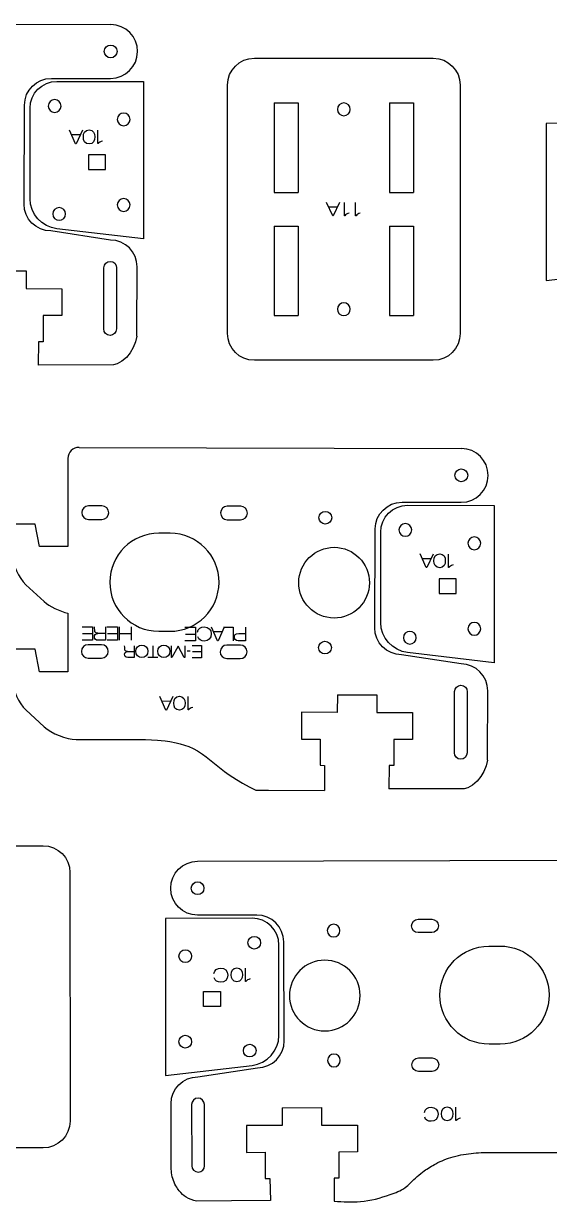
# Model space of a CAD drawing. Header units: millimetres. Extents: x -1146 to -38, y -868 to -122.
# Drawn here: x -590.1 to -472.6, y -437.9 to -174.6 of the extents above; entities that cross this region are included whole.
import ezdxf

# ---------------------------------------------------------------- set-up
doc = ezdxf.new("R2010")
doc.units = ezdxf.units.MM
doc.layers.add('CUTS', color=1, linetype='Continuous', true_color=0xff0000)
doc.layers.add('TEXT', color=5, linetype='Continuous', true_color=0x0000ff)

msp = doc.modelspace()

# ---------------------------------------------------------------- linework, layer by layer
at = {"layer": 'CUTS', "color": 1, "lineweight": 25, "true_color": 0xff0000}
for p, q in [((-656.1, -174.58), (-570.65, -174.81)), ((-538.57, -182.31), (-498.58, -182.31)), ((-492.58, -188.31), (-492.58, -243.8)), ((-534.18, -192.31), (-534.18, -212.31)), ((-534.18, -192.31), (-528.78, -192.31)), ((-528.78, -192.31), (-528.78, -212.31)), ((-508.38, -192.31), (-502.98, -192.31)), ((-508.38, -192.31), (-508.38, -212.31)), ((-502.98, -192.31), (-502.98, -212.31)), ((-534.18, -212.31), (-528.78, -212.31)), ((-508.38, -212.31), (-502.98, -212.31)), ((-534.18, -219.8), (-534.18, -239.8)), ((-534.18, -219.8), (-528.78, -219.8)), ((-528.78, -219.8), (-528.78, -239.8)), ((-508.38, -219.8), (-508.38, -239.8)), ((-508.38, -219.8), (-502.98, -219.8)), ((-502.98, -219.8), (-502.98, -239.8)), ((-598.37, -229.82), (-589.58, -229.83)), ((-589.58, -229.83), (-589.58, -233.79)), ((-589.58, -233.79), (-581.58, -233.82)), ((-581.58, -233.82), (-581.59, -239.81)), ((-581.59, -239.81), (-585.76, -239.8)), ((-585.76, -239.8), (-585.76, -245.64)), ((-534.18, -239.8), (-528.78, -239.8)), ((-508.38, -239.8), (-502.98, -239.8)), ((-564.86, -244.41), (-565.14, -245.69)), ((-564.86, -244.41), (-564.8, -243.56)), ((-586.81, -245.64), (-586.86, -250.86)), ((-585.76, -245.64), (-586.81, -245.64)), ((-565.64, -246.94), (-566.32, -248.12)), ((-565.14, -245.69), (-565.64, -246.94)), ((-568.15, -250), (-569.25, -250.6)), ((-567.17, -249.16), (-568.15, -250)), ((-566.32, -248.12), (-567.17, -249.16)), ((-570.04, -250.83), (-586.84, -250.86)), ((-569.25, -250.6), (-570.04, -250.83)), ((-577.75, -269.25), (-492.3, -269.49)), ((-520.02, -324.5), (-520.03, -328.44)), ((-520.02, -324.5), (-511.23, -324.51)), ((-511.23, -324.51), (-511.23, -328.47)), ((-528.03, -328.41), (-528.04, -334.41)), ((-520.03, -328.44), (-528.03, -328.41)), ((-511.23, -328.47), (-503.23, -328.5)), ((-503.23, -328.5), (-503.24, -334.49)), ((-528.04, -334.41), (-523.9, -334.42)), ((-523.9, -334.42), (-523.9, -340.26)), ((-578.39, -334.49), (-562.88, -334.51)), ((-562.88, -334.51), (-560.24, -334.63)), ((-560.24, -334.63), (-559.43, -334.69)), ((-559.43, -334.69), (-558.5, -334.79)), ((-558.5, -334.79), (-557.45, -334.94)), ((-557.45, -334.94), (-556.03, -335.21)), ((-556.03, -335.21), (-555.16, -335.43)), ((-555.16, -335.43), (-553.23, -336.07)), ((-553.23, -336.07), (-552.23, -336.53)), ((-552.23, -336.53), (-551.29, -337.03)), ((-551.29, -337.03), (-550.14, -337.77)), ((-503.24, -334.49), (-507.41, -334.47)), ((-507.41, -334.47), (-507.41, -340.32)), ((-550.14, -337.77), (-549.32, -338.38)), ((-549.32, -338.38), (-548.23, -339.24)), ((-548.23, -339.24), (-545.23, -341.64)), ((-486.51, -339.08), (-486.79, -340.36)), ((-486.51, -339.08), (-486.45, -338.24)), ((-545.23, -341.64), (-544.18, -342.41)), ((-523.9, -340.26), (-522.86, -340.28)), ((-522.86, -340.28), (-522.91, -345.9)), ((-508.46, -340.32), (-508.51, -345.54)), ((-507.41, -340.32), (-508.46, -340.32)), ((-487.29, -341.62), (-487.97, -342.8)), ((-486.79, -340.36), (-487.29, -341.62)), ((-544.18, -342.41), (-542.59, -343.47)), ((-542.59, -343.47), (-541.22, -344.28)), ((-541.22, -344.28), (-539.71, -345.1)), ((-489.8, -344.68), (-490.9, -345.27)), ((-488.82, -343.83), (-489.8, -344.68)), ((-487.97, -342.8), (-488.82, -343.83)), ((-539.71, -345.1), (-538.22, -345.82)), ((-538.22, -345.82), (-535.4, -345.84)), ((-535.4, -345.84), (-522.91, -345.9)), ((-491.69, -345.51), (-508.49, -345.54)), ((-490.9, -345.27), (-491.69, -345.51)), ((-625.76, -358.24), (-585.77, -358.24)), ((-551.28, -361.71), (-465.83, -361.48)), ((-579.77, -364.24), (-579.76, -419.73)), ((-532.36, -416.74), (-523.56, -416.71)), ((-532.35, -416.74), (-532.35, -420.69)), ((-523.56, -416.71), (-523.55, -420.66)), ((-532.35, -420.69), (-540.35, -420.72)), ((-540.35, -420.72), (-540.34, -426.72)), ((-523.55, -420.66), (-515.55, -420.63)), ((-515.55, -420.63), (-515.54, -426.63)), ((-540.34, -426.72), (-536.17, -426.7)), ((-536.17, -426.7), (-536.17, -432.55)), ((-515.54, -426.63), (-519.68, -426.65)), ((-519.68, -426.65), (-519.68, -432.5)), ((-485.72, -426.74), (-465.19, -426.72)), ((-557.11, -430.9), (-557.13, -430.47)), ((-536.17, -432.55), (-535.12, -432.54)), ((-535.12, -432.54), (-534.99, -437.5)), ((-520.72, -432.52), (-520.73, -437.62)), ((-519.68, -432.5), (-520.72, -432.52)), ((-543.69, -437.57), (-551.53, -437.61)), ((-534.99, -437.5), (-543.69, -437.57))]:
    msp.add_line(p, q, dxfattribs=at)
for points in [[(-583.92, -186.81), (-570.69, -186.82)], [(-582.7, -187.49), (-563.33, -187.55), (-563.33, -222.66), (-582.73, -220.42)], [(-544.57, -243.8), (-544.57, -188.31)], [(-590.04, -214.89), (-589.93, -192.79)], [(-588.69, -213.72), (-588.69, -193.5), (-588.69, -193.5)], [(-453.99, -196.83), (-473.36, -196.89), (-473.36, -232), (-453.96, -229.76)], [(-571.82, -204.63), (-571.82, -203.91), (-575.62, -203.91), (-575.62, -207.21), (-571.82, -207.21), (-571.82, -204.63), (-571.82, -204.63)], [(-570.74, -222.93), (-584.05, -220.9)], [(-564.8, -243.56), (-564.76, -228.95)], [(-572.23, -242.8), (-572.2, -229.13)], [(-569.35, -229.14), (-569.38, -242.8), (-569.38, -242.8)], [(-498.58, -249.8), (-538.57, -249.8)], [(-580.22, -271.72), (-580.22, -291.42), (-586.55, -291.42), (-587.54, -286.4), (-592.54, -286.39), (-592.56, -293.23)], [(-505.57, -281.49), (-492.34, -281.5)], [(-572.62, -282.33), (-575.63, -282.32), (-575.63, -282.32)], [(-541.62, -282.41), (-544.63, -282.41), (-544.63, -282.41)], [(-504.35, -282.17), (-484.97, -282.23), (-484.97, -317.34), (-504.38, -315.09)], [(-575.63, -285.32), (-572.62, -285.33)], [(-544.63, -285.41), (-541.63, -285.41)], [(-557.39, -288.42), (-559.89, -288.42), (-559.89, -288.42)], [(-511.68, -309.56), (-511.58, -287.47)], [(-510.34, -308.4), (-510.34, -288.18), (-510.34, -288.18)], [(-589.63, -299.94), (-585.54, -303.7)], [(-493.46, -299.31), (-493.46, -298.59), (-497.26, -298.59), (-497.26, -301.89), (-493.46, -301.89), (-493.46, -299.31), (-493.46, -299.31)], [(-580.23, -306.3), (-580.22, -306.29), (-580.22, -319.37), (-586.55, -319.37), (-587.54, -314.35), (-592.54, -314.33), (-592.56, -321.18)], [(-559.95, -310.32), (-557.45, -310.32)], [(-572.7, -313.33), (-575.71, -313.32), (-575.71, -313.32)], [(-541.7, -313.42), (-544.71, -313.41), (-544.71, -313.41)], [(-492.39, -317.61), (-505.7, -315.58)], [(-575.72, -316.32), (-572.71, -316.33)], [(-544.72, -316.41), (-541.71, -316.42)], [(-493.88, -337.47), (-493.84, -323.81)], [(-490.99, -323.82), (-491.03, -337.48), (-491.03, -337.48)], [(-486.45, -338.24), (-486.41, -323.63)], [(-589.63, -327.88), (-585.54, -331.64)], [(-538.01, -373.71), (-551.24, -373.73)], [(-539.08, -374.4), (-558.45, -374.45), (-558.45, -409.57), (-539.05, -407.32)], [(-501.96, -374.64), (-498.95, -374.63), (-498.95, -374.63)], [(-498.94, -377.63), (-501.95, -377.64)], [(-533.09, -400.63), (-533.09, -380.41), (-533.09, -380.41)], [(-533.09, -400.63), (-533.09, -380.41), (-533.09, -380.41)], [(-531.9, -401.79), (-532, -379.7)], [(-486.19, -380.65), (-483.69, -380.64), (-483.69, -380.64)], [(-549.96, -391.53), (-549.96, -390.82), (-546.16, -390.82), (-546.16, -394.12), (-549.96, -394.12), (-549.96, -391.53), (-549.96, -391.53)], [(-483.63, -402.54), (-486.13, -402.55)], [(-551.19, -409.84), (-537.88, -407.81)], [(-501.88, -405.64), (-498.87, -405.63), (-498.87, -405.63)], [(-498.86, -408.63), (-501.87, -408.64)], [(-557.13, -430.47), (-557.17, -415.85)], [(-552.59, -416.04), (-552.55, -429.71), (-552.55, -429.71)], [(-549.7, -429.7), (-549.74, -416.04)], [(-585.76, -425.73), (-625.76, -425.73)]]:
    msp.add_lwpolyline(points, dxfattribs=at)
for points in [[(-564.67, -180.84), (-564.66, -177.53), (-567.34, -174.82), (-570.65, -174.81)], [(-572.11, -180.81), (-572.11, -180.02), (-571.47, -179.39), (-570.68, -179.39)], [(-570.68, -182.23), (-571.47, -182.23), (-572.11, -181.6), (-572.11, -180.81)], [(-570.69, -186.82), (-567.37, -186.83), (-564.68, -184.16), (-564.67, -180.84)], [(-570.68, -179.39), (-569.89, -179.39), (-569.26, -180.02), (-569.26, -180.81)], [(-569.26, -180.81), (-569.26, -181.6), (-569.89, -182.23), (-570.68, -182.23)], [(-544.57, -188.31), (-544.57, -185), (-541.89, -182.31), (-538.57, -182.31)], [(-498.58, -182.31), (-495.27, -182.31), (-492.58, -185), (-492.58, -188.31)], [(-589.93, -192.79), (-589.92, -189.48), (-587.23, -186.8), (-583.92, -186.81)], [(-588.69, -193.5), (-588.69, -190.19), (-586.01, -187.5), (-582.7, -187.49)], [(-583.18, -191.57), (-583.97, -191.57), (-584.61, -192.21), (-584.61, -193)], [(-581.76, -193), (-581.76, -192.21), (-582.4, -191.57), (-583.18, -191.57)], [(-584.61, -193), (-584.61, -193.78), (-583.97, -194.42), (-583.18, -194.42)], [(-583.18, -194.42), (-582.4, -194.42), (-581.76, -193.78), (-581.76, -193)], [(-567.76, -194.57), (-568.55, -194.57), (-569.19, -195.21), (-569.19, -196)], [(-566.34, -196), (-566.34, -195.21), (-566.97, -194.57), (-567.76, -194.57)], [(-518.58, -192.31), (-519.36, -192.31), (-520, -192.95), (-520, -193.74)], [(-520, -193.74), (-520, -194.52), (-519.36, -195.16), (-518.58, -195.16)], [(-517.15, -193.74), (-517.15, -192.95), (-517.79, -192.31), (-518.58, -192.31)], [(-518.58, -195.16), (-517.79, -195.16), (-517.15, -194.52), (-517.15, -193.74)], [(-569.19, -196), (-569.19, -196.78), (-568.55, -197.42), (-567.76, -197.42)], [(-567.76, -197.42), (-566.97, -197.42), (-566.34, -196.78), (-566.34, -196)], [(-584.05, -220.9), (-587.37, -220.89), (-590.04, -218.2), (-590.04, -214.89)], [(-582.73, -220.42), (-586.01, -220.04), (-588.69, -217.02), (-588.69, -213.72)], [(-582.18, -215.67), (-582.97, -215.67), (-583.61, -216.31), (-583.61, -217.1)], [(-580.76, -217.1), (-580.76, -216.31), (-581.4, -215.67), (-582.18, -215.67)], [(-567.76, -213.67), (-568.55, -213.67), (-569.19, -214.31), (-569.19, -215.1)], [(-569.19, -215.1), (-569.19, -215.88), (-568.55, -216.52), (-567.76, -216.52)], [(-566.34, -215.1), (-566.34, -214.31), (-566.97, -213.67), (-567.76, -213.67)], [(-567.76, -216.52), (-566.97, -216.52), (-566.34, -215.88), (-566.34, -215.1)], [(-583.61, -217.1), (-583.61, -217.88), (-582.97, -218.52), (-582.18, -218.52)], [(-582.18, -218.52), (-581.4, -218.52), (-580.76, -217.88), (-580.76, -217.1)], [(-564.76, -228.95), (-564.75, -225.64), (-567.43, -222.94), (-570.74, -222.93)], [(-572.2, -229.13), (-572.19, -228.34), (-571.55, -227.71), (-570.77, -227.71)], [(-570.77, -227.71), (-569.98, -227.71), (-569.34, -228.35), (-569.35, -229.14)], [(-518.58, -236.95), (-519.36, -236.95), (-520, -237.59), (-520, -238.37)], [(-517.15, -238.37), (-517.15, -237.59), (-517.79, -236.95), (-518.58, -236.95)], [(-520, -238.37), (-520, -239.16), (-519.36, -239.8), (-518.58, -239.8)], [(-518.58, -239.8), (-517.79, -239.8), (-517.15, -239.16), (-517.15, -238.37)], [(-570.81, -244.22), (-571.6, -244.22), (-572.23, -243.58), (-572.23, -242.8)], [(-569.38, -242.8), (-569.39, -243.59), (-570.02, -244.23), (-570.81, -244.22)], [(-538.57, -249.8), (-541.89, -249.8), (-544.57, -247.11), (-544.57, -243.8)], [(-492.58, -243.8), (-492.58, -247.11), (-495.26, -249.8), (-498.58, -249.8)], [(-577.75, -269.25), (-579.11, -269.25), (-580.22, -270.35), (-580.22, -271.72)], [(-486.32, -275.52), (-486.31, -272.2), (-488.99, -269.49), (-492.3, -269.49)], [(-493.75, -275.49), (-493.75, -274.7), (-493.12, -274.06), (-492.33, -274.06)], [(-492.33, -276.91), (-493.12, -276.91), (-493.75, -276.27), (-493.75, -275.49)], [(-492.34, -281.5), (-489.02, -281.51), (-486.33, -278.83), (-486.32, -275.52)], [(-492.33, -274.06), (-491.54, -274.06), (-490.9, -274.7), (-490.9, -275.49)], [(-490.9, -275.49), (-490.9, -276.27), (-491.54, -276.91), (-492.33, -276.91)], [(-511.58, -287.47), (-511.57, -284.16), (-508.88, -281.48), (-505.57, -281.49)], [(-575.63, -282.32), (-576.45, -282.32), (-577.13, -282.99), (-577.13, -283.82)], [(-577.13, -283.82), (-577.13, -284.65), (-576.46, -285.32), (-575.63, -285.32)], [(-571.12, -283.84), (-571.12, -283.01), (-571.79, -282.33), (-572.62, -282.33)], [(-572.62, -285.33), (-571.8, -285.33), (-571.12, -284.66), (-571.12, -283.84)], [(-544.63, -282.41), (-545.45, -282.4), (-546.13, -283.07), (-546.13, -283.9)], [(-546.13, -283.9), (-546.13, -284.73), (-545.46, -285.4), (-544.63, -285.41)], [(-541.63, -285.41), (-540.8, -285.42), (-540.12, -284.75), (-540.12, -283.92)], [(-540.12, -283.92), (-540.12, -283.09), (-540.79, -282.42), (-541.62, -282.41)], [(-524.14, -284.96), (-524.14, -284.17), (-523.5, -283.53), (-522.71, -283.54)], [(-522.71, -283.54), (-521.92, -283.54), (-521.29, -284.18), (-521.29, -284.96)], [(-510.34, -288.18), (-510.34, -284.87), (-507.66, -282.18), (-504.35, -282.17)], [(-522.72, -286.39), (-523.5, -286.38), (-524.14, -285.74), (-524.14, -284.96)], [(-521.29, -284.96), (-521.29, -285.75), (-521.93, -286.39), (-522.72, -286.39)], [(-504.83, -286.25), (-505.62, -286.25), (-506.26, -286.89), (-506.26, -287.67)], [(-503.41, -287.67), (-503.41, -286.89), (-504.05, -286.25), (-504.83, -286.25)], [(-559.89, -288.42), (-565.94, -288.4), (-570.85, -293.29), (-570.87, -299.34)], [(-546.47, -299.4), (-546.45, -293.35), (-551.34, -288.44), (-557.39, -288.42)], [(-506.26, -287.67), (-506.26, -288.46), (-505.62, -289.1), (-504.83, -289.1)], [(-504.83, -289.1), (-504.05, -289.1), (-503.41, -288.46), (-503.41, -287.67)], [(-489.41, -289.25), (-490.2, -289.25), (-490.84, -289.89), (-490.84, -290.67)], [(-487.99, -290.67), (-487.99, -289.89), (-488.62, -289.25), (-489.41, -289.25)], [(-528.65, -299.45), (-528.64, -295.09), (-525.09, -291.56), (-520.73, -291.57)], [(-520.73, -291.57), (-516.37, -291.59), (-512.84, -295.13), (-512.85, -299.5)], [(-490.84, -290.67), (-490.84, -291.46), (-490.2, -292.1), (-489.41, -292.1)], [(-489.41, -292.1), (-488.62, -292.1), (-487.99, -291.46), (-487.99, -290.67)], [(-592.56, -293.23), (-592.57, -295.43), (-591.24, -298.45), (-589.63, -299.94)], [(-570.87, -299.34), (-570.88, -305.38), (-566, -310.3), (-559.95, -310.32)], [(-557.45, -310.32), (-551.4, -310.34), (-546.48, -305.45), (-546.47, -299.4)], [(-520.77, -307.37), (-525.14, -307.36), (-528.66, -303.81), (-528.65, -299.45)], [(-512.85, -299.5), (-512.86, -303.86), (-516.41, -307.38), (-520.77, -307.37)], [(-585.54, -303.7), (-584.33, -304.8), (-582.1, -305.84), (-580.23, -306.3)], [(-505.7, -315.58), (-509.01, -315.57), (-511.69, -312.88), (-511.68, -309.56)], [(-504.38, -315.09), (-507.65, -314.71), (-510.34, -311.7), (-510.34, -308.4)], [(-503.83, -310.35), (-504.62, -310.35), (-505.26, -310.99), (-505.26, -311.77)], [(-502.41, -311.77), (-502.41, -310.99), (-503.04, -310.35), (-503.83, -310.35)], [(-489.41, -308.35), (-490.2, -308.35), (-490.84, -308.99), (-490.84, -309.77)], [(-490.84, -309.77), (-490.84, -310.56), (-490.2, -311.2), (-489.41, -311.2)], [(-487.99, -309.77), (-487.99, -308.99), (-488.62, -308.35), (-489.41, -308.35)], [(-489.41, -311.2), (-488.62, -311.2), (-487.99, -310.56), (-487.99, -309.77)], [(-575.71, -313.32), (-576.54, -313.32), (-577.21, -313.99), (-577.21, -314.82)], [(-571.2, -314.83), (-571.2, -314.01), (-571.87, -313.33), (-572.7, -313.33)], [(-524.22, -313.96), (-524.21, -313.18), (-523.57, -312.54), (-522.79, -312.54)], [(-522.79, -312.54), (-522, -312.55), (-521.36, -313.18), (-521.37, -313.97)], [(-505.26, -311.77), (-505.26, -312.56), (-504.62, -313.2), (-503.83, -313.2)], [(-503.83, -313.2), (-503.04, -313.2), (-502.41, -312.56), (-502.41, -311.77)], [(-577.21, -314.82), (-577.22, -315.65), (-576.55, -316.32), (-575.72, -316.32)], [(-572.71, -316.33), (-571.88, -316.33), (-571.21, -315.66), (-571.2, -314.83)], [(-546.21, -314.9), (-546.22, -315.73), (-545.55, -316.41), (-544.72, -316.41)], [(-544.71, -313.41), (-545.54, -313.4), (-546.21, -314.07), (-546.21, -314.9)], [(-541.71, -316.42), (-540.88, -316.42), (-540.21, -315.75), (-540.21, -314.92)], [(-540.21, -314.92), (-540.2, -314.09), (-540.87, -313.42), (-541.7, -313.42)], [(-522.79, -315.39), (-523.58, -315.39), (-524.22, -314.75), (-524.22, -313.96)], [(-521.37, -313.97), (-521.37, -314.76), (-522.01, -315.39), (-522.79, -315.39)], [(-486.41, -323.63), (-486.4, -320.31), (-489.08, -317.62), (-492.39, -317.61)], [(-592.56, -321.18), (-592.57, -323.38), (-591.24, -326.4), (-589.63, -327.88)], [(-493.84, -323.81), (-493.84, -323.02), (-493.2, -322.38), (-492.42, -322.39)], [(-492.42, -322.39), (-491.63, -322.39), (-490.99, -323.03), (-490.99, -323.82)], [(-585.54, -331.64), (-583.92, -333.13), (-580.59, -334.49), (-578.39, -334.49)], [(-492.46, -338.9), (-493.25, -338.9), (-493.88, -338.26), (-493.88, -337.47)], [(-491.03, -337.48), (-491.03, -338.27), (-491.67, -338.9), (-492.46, -338.9)], [(-585.77, -358.24), (-582.45, -358.24), (-579.77, -360.93), (-579.77, -364.24)], [(-557.26, -367.74), (-557.27, -364.43), (-554.59, -361.72), (-551.28, -361.71)], [(-551.24, -373.73), (-554.56, -373.74), (-557.25, -371.06), (-557.26, -367.74)], [(-552.68, -367.71), (-552.68, -366.93), (-552.04, -366.29), (-551.25, -366.29)], [(-551.25, -369.14), (-552.04, -369.14), (-552.68, -368.5), (-552.68, -367.71)], [(-551.25, -366.29), (-550.46, -366.29), (-549.83, -366.93), (-549.83, -367.71)], [(-549.83, -367.71), (-549.83, -368.5), (-550.46, -369.14), (-551.25, -369.14)], [(-532, -379.7), (-532.01, -376.38), (-534.7, -373.7), (-538.01, -373.71)], [(-533.09, -380.41), (-533.08, -377.09), (-535.77, -374.4), (-539.08, -374.4)], [(-520.87, -375.76), (-521.66, -375.77), (-522.29, -376.41), (-522.29, -377.19)], [(-519.44, -377.18), (-519.44, -376.4), (-520.08, -375.76), (-520.87, -375.76)], [(-503.46, -376.15), (-503.46, -375.32), (-502.79, -374.65), (-501.96, -374.64)], [(-501.95, -377.64), (-502.78, -377.65), (-503.46, -376.98), (-503.46, -376.15)], [(-498.95, -374.63), (-498.12, -374.63), (-497.45, -375.3), (-497.45, -376.13)], [(-497.45, -376.13), (-497.45, -376.96), (-498.12, -377.63), (-498.94, -377.63)], [(-540.02, -379.9), (-540.02, -379.11), (-539.38, -378.48), (-538.59, -378.48)], [(-538.59, -378.48), (-537.81, -378.48), (-537.17, -379.11), (-537.17, -379.9)], [(-522.29, -377.19), (-522.29, -377.98), (-521.65, -378.62), (-520.86, -378.61)], [(-520.86, -378.61), (-520.08, -378.61), (-519.44, -377.97), (-519.44, -377.18)], [(-555.44, -382.9), (-555.44, -382.11), (-554.8, -381.47), (-554.01, -381.47)], [(-554.01, -381.47), (-553.23, -381.47), (-552.59, -382.11), (-552.59, -382.9)], [(-538.59, -381.32), (-539.38, -381.32), (-540.02, -380.69), (-540.02, -379.9)], [(-537.17, -379.9), (-537.17, -380.69), (-537.81, -381.32), (-538.59, -381.32)], [(-497.11, -391.63), (-497.13, -385.58), (-492.24, -380.67), (-486.19, -380.65)], [(-483.69, -380.64), (-477.64, -380.63), (-472.73, -385.52), (-472.71, -391.56)], [(-554.01, -384.32), (-554.8, -384.32), (-555.44, -383.69), (-555.44, -382.9)], [(-552.59, -382.9), (-552.59, -383.69), (-553.23, -384.32), (-554.01, -384.32)], [(-522.85, -383.8), (-527.21, -383.81), (-530.74, -387.36), (-530.73, -391.72)], [(-514.93, -391.68), (-514.94, -387.32), (-518.49, -383.79), (-522.85, -383.8)], [(-530.73, -391.72), (-530.72, -396.08), (-527.17, -399.61), (-522.81, -399.6)], [(-522.81, -399.6), (-518.44, -399.59), (-514.92, -396.04), (-514.93, -391.68)], [(-486.13, -402.55), (-492.18, -402.57), (-497.1, -397.68), (-497.11, -391.63)], [(-472.71, -391.56), (-472.7, -397.61), (-477.58, -402.53), (-483.63, -402.54)], [(-555.44, -402), (-555.44, -401.21), (-554.8, -400.57), (-554.01, -400.57)], [(-554.01, -403.42), (-554.8, -403.42), (-555.44, -402.79), (-555.44, -402)], [(-554.01, -400.57), (-553.23, -400.57), (-552.59, -401.21), (-552.59, -402)], [(-552.59, -402), (-552.59, -402.79), (-553.23, -403.42), (-554.01, -403.42)], [(-541.02, -404), (-541.02, -403.21), (-540.38, -402.57), (-539.59, -402.57)], [(-539.59, -402.57), (-538.81, -402.57), (-538.17, -403.21), (-538.17, -404)], [(-539.05, -407.32), (-535.77, -406.94), (-533.09, -403.93), (-533.09, -400.63)], [(-537.88, -407.81), (-534.57, -407.8), (-531.89, -405.1), (-531.9, -401.79)], [(-539.59, -405.42), (-540.38, -405.42), (-541.02, -404.79), (-541.02, -404)], [(-538.17, -404), (-538.17, -404.79), (-538.81, -405.42), (-539.59, -405.42)], [(-520.79, -404.77), (-521.58, -404.77), (-522.22, -405.41), (-522.21, -406.2)], [(-519.36, -406.19), (-519.37, -405.4), (-520.01, -404.77), (-520.79, -404.77)], [(-522.21, -406.2), (-522.21, -406.99), (-521.57, -407.62), (-520.78, -407.62)], [(-520.78, -407.62), (-520, -407.62), (-519.36, -406.98), (-519.36, -406.19)], [(-503.37, -407.15), (-503.38, -406.32), (-502.71, -405.65), (-501.88, -405.64)], [(-501.87, -408.64), (-502.7, -408.65), (-503.37, -407.98), (-503.37, -407.15)], [(-498.87, -405.63), (-498.04, -405.63), (-497.37, -406.3), (-497.37, -407.13)], [(-497.37, -407.13), (-497.36, -407.96), (-498.03, -408.63), (-498.86, -408.63)], [(-557.17, -415.85), (-557.18, -412.54), (-554.5, -409.85), (-551.19, -409.84)], [(-551.16, -414.61), (-551.95, -414.62), (-552.59, -415.26), (-552.59, -416.04)], [(-549.74, -416.04), (-549.74, -415.25), (-550.38, -414.61), (-551.16, -414.61)], [(-579.76, -419.73), (-579.76, -423.04), (-582.45, -425.73), (-585.76, -425.73)], [(-552.55, -429.71), (-552.55, -430.49), (-551.91, -431.13), (-551.12, -431.13)], [(-551.12, -431.13), (-550.33, -431.12), (-549.7, -430.49), (-549.7, -429.7)]]:
    msp.add_open_spline(points, degree=3, dxfattribs=at)
for points, knots in [([(-520.73, -437.62), (-518.77, -437.76), (-514.51, -438.07), (-509.22, -436.57), (-505.36, -435.13), (-503.56, -433.43), (-502.21, -432.11), (-500.35, -430.63), (-497.75, -428.99), (-494.74, -427.8), (-491.14, -427.01), (-488.3, -426.76), (-486.27, -426.74), (-485.72, -426.74)], [0, 0, 0, 0, 5.875427, 12.707763, 16.361945, 17.995967, 20.0759, 22.036762, 25.11717, 29.265572, 31.675807, 36.152851, 37.779355, 37.779355, 37.779355, 37.779355]), ([(-551.53, -437.61), (-552.32, -437.4), (-553.82, -436.99), (-555.24, -435.54), (-556.2, -434.09), (-556.87, -432.61), (-557.03, -431.47), (-557.11, -430.9)], [0, 0, 0, 0, 2.433095, 4.57217, 5.897493, 7.664195, 9.361944, 9.361944, 9.361944, 9.361944])]:
    msp.add_open_spline(points, degree=3, knots=knots, dxfattribs=at)
at = {"layer": 'TEXT', "color": 5, "lineweight": 25, "true_color": 0x0000ff}
for points in [[(-577, -198.39), (-578.39, -201.41), (-578.5, -201.41), (-579.88, -198.39)], [(-579.43, -199.39), (-577.45, -199.39)], [(-573.46, -201.39), (-573.57, -201.39), (-573.57, -198.41)], [(-519.58, -214.54), (-520.96, -217.56), (-521.07, -217.56), (-522.46, -214.54)], [(-522, -215.54), (-520.03, -215.54)], [(-518.34, -217.49), (-518.45, -217.49), (-518.45, -214.51)], [(-515.84, -217.49), (-515.95, -217.49), (-515.95, -214.51)], [(-498.65, -293.07), (-500.04, -296.09), (-500.15, -296.09), (-501.53, -293.06)], [(-501.07, -294.06), (-499.1, -294.07)], [(-495.11, -296.06), (-495.22, -296.06), (-495.22, -293.09)], [(-577.07, -309.31), (-574.7, -309.31), (-574.7, -312.33), (-577.05, -312.33)], [(-571.8, -309.31), (-571.8, -312.33), (-573.46, -312.33)], [(-571.5, -309.31), (-569.12, -309.31), (-569.12, -312.33), (-571.47, -312.33)], [(-568.69, -312.33), (-568.69, -309.31)], [(-566.1, -309.31), (-566.1, -312.33)], [(-554.12, -309.41), (-551.74, -309.41), (-551.74, -312.43), (-554.09, -312.43)], [(-545.3, -309.41), (-546.69, -312.43), (-546.8, -312.43), (-548.18, -309.41)], [(-547.72, -310.41), (-545.75, -310.41)], [(-545.44, -309.41), (-543.32, -309.41), (-543.32, -312.43)], [(-540.56, -309.41), (-540.56, -312.43), (-542.18, -312.43)], [(-574.7, -310.93), (-576.95, -310.93)], [(-573.58, -310.79), (-573.57, -310.78), (-571.8, -310.78)], [(-569.12, -310.93), (-571.38, -310.93)], [(-566.1, -310.93), (-568.69, -310.93)], [(-551.74, -311.03), (-553.99, -311.03)], [(-542.06, -310.79), (-540.56, -310.79)], [(-566.95, -314.83), (-566.95, -314.82), (-565.41, -314.82)], [(-565.41, -313.55), (-565.41, -316.17), (-566.85, -316.17)], [(-561.28, -313.55), (-561.28, -316.17)], [(-554.11, -313.55), (-554.11, -316.17), (-554.24, -316.17), (-555.61, -313.62), (-555.62, -313.62), (-556.99, -316.17), (-557.11, -316.17), (-557.11, -313.55)], [(-552.88, -314.8), (-553.58, -314.8)], [(-552.5, -313.49), (-550.35, -313.49), (-550.35, -316.22), (-552.48, -316.22)], [(-550.35, -314.95), (-552.39, -314.95)], [(-560.14, -316.17), (-562.4, -316.17)], [(-556.81, -324.9), (-558.21, -327.92), (-558.32, -327.92), (-559.7, -324.89)], [(-559.24, -325.89), (-557.26, -325.9)], [(-553.28, -327.89), (-553.39, -327.89), (-553.39, -324.91)], [(-540.45, -388.54), (-540.56, -388.54), (-540.56, -385.56)], [(-493.44, -419.62), (-493.54, -419.62), (-493.54, -416.64)]]:
    msp.add_lwpolyline(points, dxfattribs=at)
for points in [[(-576.78, -199.9), (-576.78, -199.06), (-576.44, -198.34), (-575.51, -198.34)], [(-575.51, -201.46), (-576.44, -201.46), (-576.78, -200.74), (-576.78, -199.9)], [(-575.51, -198.34), (-574.58, -198.34), (-574.25, -199.06), (-574.25, -199.9)], [(-574.25, -199.9), (-574.25, -200.74), (-574.58, -201.46), (-575.51, -201.46)], [(-572.52, -200.83), (-572.98, -200.94), (-573.29, -201.18), (-573.46, -201.39)], [(-517.4, -216.92), (-517.86, -217.04), (-518.16, -217.28), (-518.34, -217.49)], [(-514.9, -216.92), (-515.36, -217.04), (-515.66, -217.28), (-515.84, -217.49)], [(-498.43, -294.58), (-498.43, -293.74), (-498.09, -293.02), (-497.16, -293.02)], [(-497.16, -296.13), (-498.09, -296.13), (-498.43, -295.41), (-498.43, -294.58)], [(-497.16, -293.02), (-496.23, -293.02), (-495.9, -293.74), (-495.9, -294.58)], [(-495.9, -294.58), (-495.9, -295.41), (-496.23, -296.13), (-497.16, -296.13)], [(-494.17, -295.5), (-494.63, -295.62), (-494.93, -295.86), (-495.11, -296.06)], [(-574.24, -310.15), (-574.24, -310.04), (-574.25, -309.43), (-574.31, -309.31)], [(-573.57, -310.78), (-574.04, -310.78), (-574.24, -310.56), (-574.24, -310.15)], [(-551.27, -310.56), (-551.18, -309.75), (-550.45, -309.35), (-549.75, -309.35)], [(-549.75, -309.35), (-548.89, -309.35), (-548.19, -309.92), (-548.19, -310.92)], [(-574.3, -311.51), (-574.3, -311.22), (-574.1, -310.82), (-573.58, -310.79)], [(-573.46, -312.33), (-574.07, -312.33), (-574.3, -312.05), (-574.3, -311.51)], [(-549.75, -312.5), (-550.47, -312.5), (-551.03, -312.21), (-551.2, -311.55)], [(-548.19, -310.92), (-548.19, -311.92), (-548.89, -312.5), (-549.75, -312.5)], [(-543.02, -311.61), (-543.02, -311.2), (-542.81, -310.79), (-542.06, -310.79)], [(-542.18, -312.43), (-542.82, -312.43), (-543.02, -312.06), (-543.02, -311.61)], [(-567.52, -314.27), (-567.52, -314.17), (-567.53, -313.65), (-567.58, -313.55)], [(-567.57, -315.45), (-567.57, -315.2), (-567.4, -314.85), (-566.95, -314.83)], [(-566.85, -316.17), (-567.37, -316.17), (-567.57, -315.92), (-567.57, -315.45)], [(-566.95, -314.82), (-567.35, -314.82), (-567.52, -314.63), (-567.52, -314.27)], [(-565.07, -314.8), (-565.07, -313.93), (-564.46, -313.43), (-563.71, -313.43)], [(-563.71, -316.17), (-564.46, -316.17), (-565.07, -315.66), (-565.07, -314.8)], [(-563.71, -313.43), (-562.97, -313.43), (-562.36, -313.93), (-562.36, -314.8)], [(-562.36, -314.8), (-562.36, -315.66), (-562.97, -316.17), (-563.71, -316.17)], [(-560.14, -314.8), (-560.14, -313.93), (-559.53, -313.43), (-558.79, -313.43)], [(-558.79, -316.17), (-559.53, -316.17), (-560.14, -315.66), (-560.14, -314.8)], [(-558.79, -313.43), (-558.04, -313.43), (-557.43, -313.93), (-557.43, -314.8)], [(-557.43, -314.8), (-557.43, -315.66), (-558.04, -316.17), (-558.79, -316.17)], [(-556.59, -326.4), (-556.59, -325.56), (-556.26, -324.85), (-555.33, -324.85)], [(-555.33, -327.96), (-556.26, -327.96), (-556.59, -327.24), (-556.59, -326.4)], [(-555.33, -324.85), (-554.4, -324.85), (-554.06, -325.56), (-554.06, -326.4)], [(-554.06, -326.4), (-554.06, -327.24), (-554.4, -327.96), (-555.33, -327.96)], [(-552.34, -327.33), (-552.8, -327.44), (-553.1, -327.68), (-553.28, -327.89)], [(-547.6, -386.77), (-547.51, -385.96), (-546.79, -385.56), (-546.09, -385.56)], [(-546.09, -385.56), (-545.22, -385.56), (-544.52, -386.14), (-544.52, -387.14)], [(-543.77, -387.05), (-543.77, -386.21), (-543.43, -385.49), (-542.5, -385.49)], [(-542.5, -388.6), (-543.43, -388.6), (-543.77, -387.88), (-543.77, -387.05)], [(-542.5, -385.49), (-541.57, -385.49), (-541.24, -386.21), (-541.24, -387.05)], [(-541.24, -387.05), (-541.24, -387.88), (-541.57, -388.6), (-542.5, -388.6)], [(-546.09, -388.71), (-546.8, -388.71), (-547.37, -388.42), (-547.53, -387.77)], [(-544.52, -387.14), (-544.52, -388.13), (-545.22, -388.71), (-546.09, -388.71)], [(-539.51, -387.97), (-539.97, -388.09), (-540.28, -388.33), (-540.45, -388.54)], [(-500.58, -417.85), (-500.5, -417.05), (-499.77, -416.64), (-499.07, -416.64)], [(-499.07, -416.64), (-498.21, -416.64), (-497.5, -417.22), (-497.5, -418.22)], [(-497.5, -418.22), (-497.5, -419.22), (-498.21, -419.79), (-499.07, -419.79)], [(-496.75, -418.13), (-496.75, -417.29), (-496.42, -416.57), (-495.48, -416.57)], [(-495.48, -419.69), (-496.42, -419.69), (-496.75, -418.97), (-496.75, -418.13)], [(-495.48, -416.57), (-494.55, -416.57), (-494.22, -417.29), (-494.22, -418.13)], [(-494.22, -418.13), (-494.22, -418.97), (-494.55, -419.69), (-495.48, -419.69)], [(-499.07, -419.79), (-499.78, -419.79), (-500.35, -419.5), (-500.51, -418.85)], [(-492.5, -419.05), (-492.95, -419.17), (-493.26, -419.41), (-493.44, -419.62)]]:
    msp.add_open_spline(points, degree=3, dxfattribs=at)

doc.saveas('drawing.dxf')
